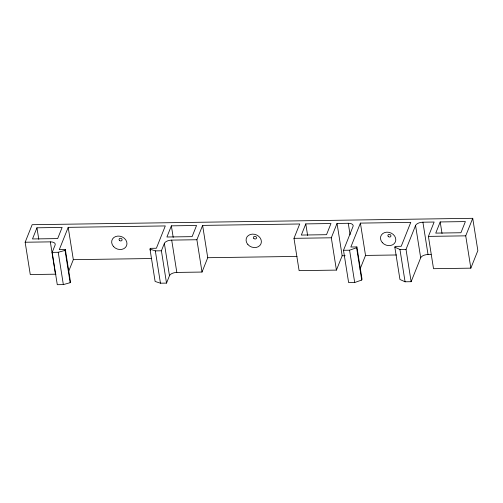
<?xml version="1.0" encoding="UTF-8"?>
<svg xmlns="http://www.w3.org/2000/svg" width="503" height="503" viewBox="0 0 503 503"><rect width="100%" height="100%" fill="white"/><g stroke="black" fill="none" stroke-linecap="round" stroke-linejoin="round"><path stroke-width="0.75" d="M25.15 242.232L32.154 224.703L472.732 218.308L477.85 250.626L470.846 268.156L433.523 268.696L428.405 236.385L434.139 222.037L422.91 222.2A6.256 3.075 -9 0 0 415.566 225.476L406.015 249.387L411.133 281.699L405.066 281.787L399.948 279.486L394.83 247.168L395.151 246.376L401.218 246.288L410.775 222.376L360.406 223.106L350.849 247.017L356.916 246.929L362.034 279.24L361.72 280.039L354.697 282.516L348.629 282.604L343.505 250.293L353.062 226.381A6.256 3.075 -9 0 0 348.265 223.282L337.041 223.445L331.307 237.793L336.425 270.105L299.103 270.645L293.985 238.334L299.719 223.986L202.621 225.394L196.887 239.742L202.011 272.054L176.823 272.425A6.256 3.075 -9 0 0 169.48 275.701L166.518 283.107L160.451 283.195L155.113 281.454L149.995 249.136L150.315 248.337L156.383 248.249L165.298 225.935L68.201 227.343L59.285 249.658L65.359 249.57L70.477 281.887L70.156 282.686L63.353 284.604L57.285 284.692L52.167 252.374L55.129 244.967A6.256 3.075 -9 0 0 50.331 241.868L25.15 242.232L30.268 274.55L55.456 274.185A6.256 3.075 -9 0 1 55.99 274.185M36.952 227.802L32.494 238.956L57.675 238.592L62.133 227.431L36.952 227.802L38.781 239.34M70.156 282.686L65.038 250.368L65.359 249.57M68.722 271.18L73.325 259.661L68.201 227.343M166.518 283.107L161.4 250.79L164.362 243.383A6.256 3.075 -9 0 1 171.705 240.107L196.887 239.742M171.366 225.847L166.908 237.007L192.096 236.643L196.554 225.482L171.366 225.847L173.195 237.391M202.011 272.054L207.739 257.712L202.621 225.394M305.786 223.898L301.328 235.058L326.516 234.694L330.974 223.533L305.786 223.898L307.616 235.442M336.425 270.105L342.159 255.763L337.041 223.445M361.72 280.039L356.602 247.721L356.916 246.929M360.022 269.187L365.524 255.423L360.406 223.106M411.133 281.699L420.684 257.794L415.566 225.476M440.207 221.949L435.749 233.109L460.93 232.744L465.388 221.584L440.207 221.949L442.03 233.493M470.846 268.156L465.728 235.844L472.732 218.308M343.505 250.293L349.579 250.205L356.602 247.721M52.167 252.374L58.235 252.286L65.038 250.368M293.985 238.334L331.307 237.793M428.405 236.385L465.728 235.844M149.995 249.136L155.333 250.878L161.4 250.79M394.83 247.168L399.948 249.475L406.015 249.387M73.325 259.661L151.623 258.523M207.739 257.712L297.009 256.417M342.159 255.763L345.152 255.719M365.524 255.423L396.521 254.977M420.684 257.794A6.256 3.075 -9 0 1 428.028 254.518L431.021 254.474M422.91 222.2L428.028 254.518M399.948 249.475L405.066 281.787M348.265 223.282L350.094 234.826M349.579 250.205L354.697 282.516M171.705 240.107L176.823 272.425M164.362 243.383L169.48 275.701M155.333 250.878L160.451 283.195M150.315 248.337L150.68 250.645M58.235 252.286L63.353 284.604M50.331 241.868L55.456 274.185M247.916 244.577A7.822 6.545 21.8 0 0 260.956 243.842A7.822 6.545 21.8 0 0 252.311 234.128A7.822 6.545 21.8 0 0 247.916 244.577M253.839 238.409A1.566 1.308 21.8 0 0 256.448 238.259A1.566 1.308 21.8 0 0 254.719 236.316A1.566 1.308 21.8 0 0 253.839 238.409M113.502 246.527A7.822 6.545 21.8 0 0 126.536 245.797A7.822 6.545 21.8 0 0 117.897 236.077A7.822 6.545 21.8 0 0 113.502 246.527M119.425 240.359A1.566 1.308 21.8 0 0 122.028 240.214A1.566 1.308 21.8 0 0 120.299 238.271A1.566 1.308 21.8 0 0 119.425 240.359M382.337 242.628A7.822 6.545 21.8 0 0 395.377 241.893A7.822 6.545 21.8 0 0 386.732 232.179A7.822 6.545 21.8 0 0 382.337 242.628M388.259 236.46A1.566 1.308 21.8 0 0 390.869 236.309A1.566 1.308 21.8 0 0 389.14 234.367A1.566 1.308 21.8 0 0 388.259 236.46"/></g></svg>
